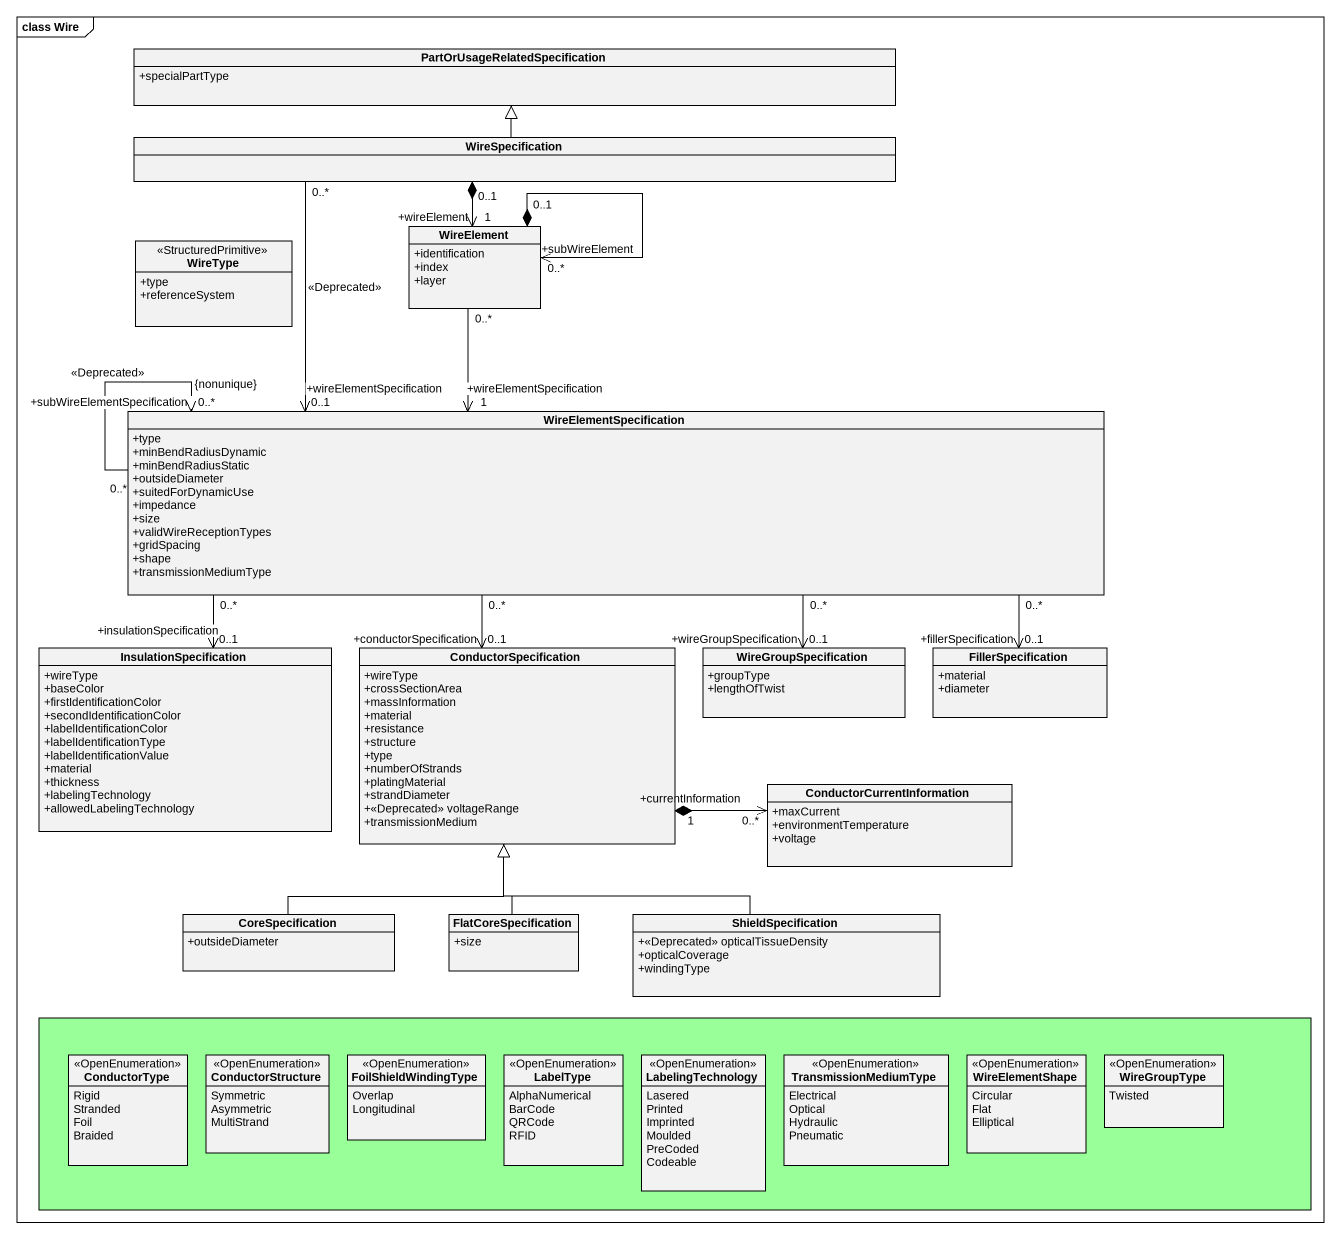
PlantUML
@startuml
mainframe class Wire
hide circle
hide empty members
skinparam classAttributeIconSize 0
class "PartOrUsageRelatedSpecification" as PartOrUsageRelatedSpecificat {
  +specialPartType
}
class WireSpecification
class WireType <<StructuredPrimitive>> {
  +type
  +referenceSystem
}
class WireElement {
  +identification
  +index
  +layer
}
class WireElementSpecification {
  +type
  +minBendRadiusDynamic
  +minBendRadiusStatic
  +outsideDiameter
  +suitedForDynamicUse
  +impedance
  +size
  +validWireReceptionTypes
  +gridSpacing
  +shape
  +transmissionMediumType
}
class InsulationSpecification {
  +wireType
  +baseColor
  +firstIdentificationColor
  +secondIdentificationColor
  +labelIdentificationColor
  +labelIdentificationType
  +labelIdentificationValue
  +material
  +thickness
  +labelingTechnology
  +allowedLabelingTechnology
}
class ConductorSpecification {
  +wireType
  +crossSectionArea
  +massInformation
  +material
  +resistance
  +structure
  +type
  +numberOfStrands
  +platingMaterial
  +strandDiameter
  +<<Deprecated>> voltageRange
  +transmissionMedium
}
class WireGroupSpecification {
  +groupType
  +lengthOfTwist
}
class FillerSpecification {
  +material
  +diameter
}
class ConductorCurrentInformation {
  +maxCurrent
  +environmentTemperature
  +voltage
}
class CoreSpecification {
  +outsideDiameter
}
class FlatCoreSpecification {
  +size
}
class ShieldSpecification {
  +<<Deprecated>> opticalTissueDensity
  +opticalCoverage
  +windingType
}
rectangle " " as rectangle1 #99FF99 {
  enum ConductorType <<OpenEnumeration>> {
    Rigid
    Stranded
    Foil
    Braided
  }
  enum ConductorStructure <<OpenEnumeration>> {
    Symmetric
    Asymmetric
    MultiStrand
  }
  enum FoilShieldWindingType <<OpenEnumeration>> {
    Overlap
    Longitudinal
  }
  enum LabelType <<OpenEnumeration>> {
    AlphaNumerical
    BarCode
    QRCode
    RFID
  }
  enum LabelingTechnology <<OpenEnumeration>> {
    Lasered
    Printed
    Imprinted
    Moulded
    PreCoded
    Codeable
  }
  enum TransmissionMediumType <<OpenEnumeration>> {
    Electrical
    Optical
    Hydraulic
    Pneumatic
  }
  enum WireElementShape <<OpenEnumeration>> {
    Circular
    Flat
    Elliptical
  }
  enum WireGroupType <<OpenEnumeration>> {
    Twisted
  }
}
WireSpecification -up-|> PartOrUsageRelatedSpecificat
WireSpecification "0..1" *--> "+wireElement\n1" WireElement
WireSpecification "0..*" --> "+wireElementSpecification\n0..1" WireElementSpecification : <<Deprecated>>
WireElement "0..1" *--> "+subWireElement\n0..*" WireElement
WireElement "0..*" --> "+wireElementSpecification\n1" WireElementSpecification
WireElementSpecification "0..*" --> "+subWireElementSpecification\n0..*\n{nonunique}" WireElementSpecification : <<Deprecated>>
WireElementSpecification "0..*" -left-> "+insulationSpecification\n0..1" InsulationSpecification
WireElementSpecification "0..*" --> "+conductorSpecification\n0..1" ConductorSpecification
WireElementSpecification "0..*" --> "+wireGroupSpecification\n0..1" WireGroupSpecification
WireElementSpecification "0..*" -right-> "+fillerSpecification\n0..1" FillerSpecification
ConductorCurrentInformation "+currentInformation\n0..*" <-left-* "1" ConductorSpecification
CoreSpecification -up-|> ConductorSpecification
FlatCoreSpecification -up-|> ConductorSpecification
ShieldSpecification -up-|> ConductorSpecification
@enduml
